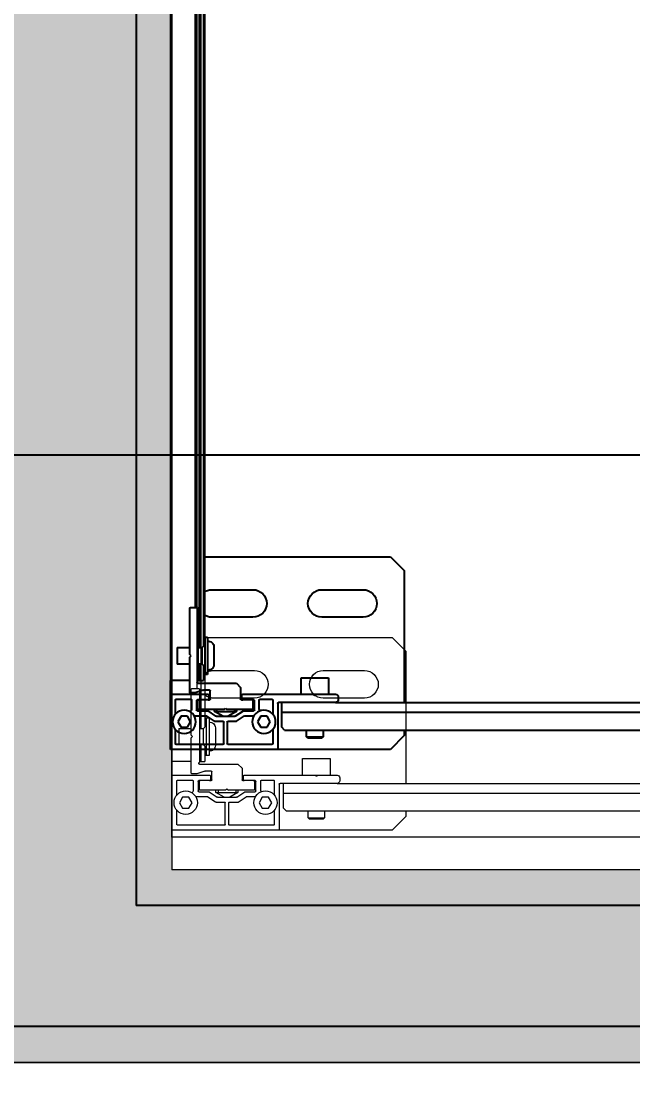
# Model space of a CAD drawing. Header units: centimetres. Extents: x 1724 to 19617, y -6503 to 8072.
# Drawn here: x 6269.45 to 6291.69, y 4032.88 to 4071.1 of the extents above; entities that cross this region are included whole.
import ezdxf

# ---------------------------------------------------------------- set-up
doc = ezdxf.new("R2010")
doc.units = ezdxf.units.CM
doc.linetypes.add('Style de ligne -11', pattern=[0.347222, 0.20828, -0.138942])
for name, color, linetype in [('B aménagement intérieur', 252, 'Continuous'), ('B faience', 252, 'Style de ligne -11'), ('B Général', 252, 'Continuous'), ('C ANNOTATIONS-prestations', 252, 'Continuous'), ('D SURFACES-shab', 252, 'Continuous'), ('F REMPLISSAGE-vert clair', 252, 'Continuous'), ('F REMPLISSAGE-vert foncé', 252, 'Continuous'), ('MTI900_Alu', 252, 'Continuous'), ('prlm-CHAUFF', 30, 'Continuous'), ('prlm-VMC', 93, 'Continuous')]:
    doc.layers.add(name, color=color, linetype=linetype)
for name, color, linetype, lineweight in [('B GÈnÈral', 7, 'Continuous', 5), ('F REMPLISSAGE-vert clair-1', 7, 'Continuous', 5), ('F REMPLISSAGE-vert foncÈ', 7, 'Continuous', 5)]:
    doc.layers.add(name, color=color, linetype=linetype, lineweight=lineweight)
doc.layers.get('prlm-CHAUFF').off()
doc.styles.add('prlm-vmc', font='pala.ttf', dxfattribs={"height": 14})

# ---------------------------------------------------------------- blocks, each defined once
blk = doc.blocks.new('A n0.MTI900_Alu_390')
at = {"layer": 'MTI900_Alu', "color": 1, "linetype": 'Continuous'}
for p, q in [((-4.225, 0), (4.225, 0)), ((4.278, 0), (4.225, 0)), ((4.225, -0.07), (4.225, 0)), ((4.472, 0), (4.278, 0)), ((4.475, 0), (4.472, 0)), ((4.475, -0.003), (4.475, 0)), ((4.105, -0.025), (4.165, -0.025)), ((4.105, -0.025), (4.105, -0.07)), ((4.165, -0.07), (4.165, -0.025)), ((4.275, -0.003), (4.275, -0.137)), ((4.293, -0.021), (4.293, -0.074)), ((4.3467, -0.018), (4.296, -0.018)), ((4.355, -0.0385), (4.375, -0.0269)), ((4.375, -0.0269), (4.395, -0.0385)), ((4.454, -0.018), (4.4033, -0.018)), ((4.457, -0.191), (4.457, -0.021)), ((4.475, -0.387), (4.475, -0.003)), ((3.96, -0.073), (3.96, -0.097)), ((4.13, -0.07), (3.963, -0.07)), ((4.135, -0.075), (4.13, -0.07)), ((4.14, -0.07), (4.135, -0.075)), ((4.267, -0.07), (4.14, -0.07)), ((4.27, -0.0895), (4.27, -0.073)), ((4.355, -0.0615), (4.355, -0.0385)), ((4.375, -0.0731), (4.355, -0.0615)), ((4.395, -0.0615), (4.375, -0.0731)), ((4.395, -0.0385), (4.395, -0.0615)), ((-4.105, -0.105), (4.105, -0.105)), ((-3.96, -0.09), (3.96, -0.09)), ((3.963, -0.1), (4.229, -0.1)), ((4.105, -0.1), (4.105, -0.115)), ((4.165, -0.115), (4.165, -0.1)), ((4.165, -0.105), (4.225, -0.105)), ((4.225, -0.105), (4.225, -0.1)), ((4.225, -0.105), (4.225, -0.12)), ((4.235, -0.1), (4.235, -0.24)), ((4.2602, -0.1195), (4.2698, -0.0905)), ((4.295, -0.137), (4.295, -0.098)), ((4.296, -0.077), (4.3306, -0.077)), ((4.298, -0.095), (4.332, -0.095)), ((4.327, -0.1), (4.298, -0.1)), ((4.33, -0.195), (4.33, -0.103)), ((4.335, -0.098), (4.335, -0.1341)), ((4.353, -0.0864), (4.353, -0.1286)), ((-4.1, -0.12), (4.1, -0.12)), ((3.775, -0.12), (3.775, -0.8)), ((3.895, -0.15), (3.895, -0.3)), ((3.995, -0.3), (3.995, -0.15)), ((4.067, -0.12), (4.067, -0.125)), ((4.067, -0.125), (4.203, -0.125)), ((4.067, -0.125), (4.067, -0.135)), ((4.067, -0.135), (4.203, -0.135)), ((4.105, -0.115), (4.095, -0.125)), ((4.165, -0.115), (4.105, -0.115)), ((4.175, -0.125), (4.165, -0.115)), ((4.17, -0.12), (4.225, -0.12)), ((4.203, -0.125), (4.203, -0.12)), ((4.203, -0.135), (4.203, -0.125)), ((4.26, -0.142), (4.26, -0.1205)), ((4.292, -0.145), (4.263, -0.145)), ((4.278, -0.14), (4.292, -0.14)), ((4.295, -0.137), (4.295, -0.142)), ((4.3355, -0.1358), (4.3545, -0.1642)), ((4.3535, -0.1303), (4.3725, -0.1588)), ((4.1025, -0.158), (4.1675, -0.158)), ((4.3377, -0.16), (4.33, -0.16)), ((4.33, -0.1677), (4.3421, -0.1677)), ((4.3377, -0.16), (4.3377, -0.24)), ((4.355, -0.19), (4.3377, -0.16)), ((4.355, -0.1659), (4.355, -0.2341)), ((4.373, -0.1605), (4.373, -0.191)), ((4.33, -0.195), (4.325, -0.2)), ((4.325, -0.2), (4.33, -0.205)), ((4.33, -0.297), (4.33, -0.205)), ((4.3377, -0.24), (4.355, -0.21)), ((4.373, -0.209), (4.373, -0.2404)), ((4.454, -0.194), (4.376, -0.194)), ((4.376, -0.206), (4.454, -0.206)), ((4.457, -0.369), (4.457, -0.209)), ((4.235, -0.24), (4.25, -0.255)), ((4.25, -0.255), (4.292, -0.255)), ((4.275, -0.263), (4.275, -0.52)), ((4.292, -0.26), (4.278, -0.26)), ((4.295, -0.258), (4.295, -0.263)), ((4.295, -0.302), (4.295, -0.263)), ((4.33, -0.2323), (4.3421, -0.2323)), ((4.33, -0.24), (4.3377, -0.24)), ((4.3545, -0.2358), (4.335, -0.265)), ((4.335, -0.265), (4.335, -0.302)), ((4.373, -0.2404), (4.3535, -0.2697)), ((4.298, -0.3), (4.327, -0.3)), ((4.332, -0.305), (4.298, -0.305)), ((4.353, -0.2714), (4.353, -0.3036)), ((4.293, -0.326), (4.293, -0.369)), ((4.328, -0.323), (4.296, -0.323)), ((4.355, -0.3285), (4.375, -0.3169)), ((4.355, -0.3515), (4.355, -0.3285)), ((4.375, -0.3169), (4.395, -0.3285)), ((4.395, -0.3285), (4.395, -0.3515)), ((4.296, -0.372), (4.3467, -0.372)), ((4.375, -0.3631), (4.355, -0.3515)), ((4.395, -0.3515), (4.375, -0.3631)), ((4.4033, -0.372), (4.454, -0.372)), ((4.305, -0.6), (4.305, -0.393)), ((4.34, -0.405), (4.305, -0.405)), ((4.308, -0.39), (4.472, -0.39)), ((4.34, -0.405), (4.34, -3.475)), ((4.395, -0.405), (4.34, -0.405)), ((4.405, -0.415), (4.395, -0.405)), ((4.405, -0.415), (4.405, -3.465)), ((4.475, -0.8), (4.475, -0.387)), ((4.215, -0.475), (4.215, -0.575)), ((4.275, -0.475), (4.215, -0.475)), ((4.43, -0.495), (4.405, -0.495)), ((4.43, -0.495), (4.43, -0.555)), ((4.435, -0.5), (4.43, -0.495)), ((4.275, -0.52), (4.2779, -0.5229)), ((4.275, -0.52), (4.275, -0.53)), ((4.2779, -0.5271), (4.275, -0.53)), ((4.275, -0.53), (4.275, -0.6)), ((4.435, -0.55), (4.435, -0.5)), ((3.895, -0.55), (3.895, -0.7)), ((3.995, -0.7), (3.995, -0.55)), ((4.405, -0.555), (4.43, -0.555)), ((4.43, -0.555), (4.435, -0.55)), ((4.215, -0.575), (4.275, -0.575)), ((4.285, -0.61), (4.295, -0.61)), ((4.305, -0.6), (4.305, -3.277)), ((3.775, -0.8), (3.825, -0.85)), ((4.425, -0.85), (4.475, -0.8)), ((3.825, -0.85), (4.305, -0.85)), ((4.405, -0.85), (4.425, -0.85))]:
    blk.add_line(p, q, dxfattribs=at)
for centre in [(4.375, -0.05), (4.375, -0.34)]:
    blk.add_circle(centre, 0.0425, dxfattribs=at)
for centre, radius, start, end in [((4.278, -0.003), 0.003, 90, 180), ((4.472, -0.003), 0.003, 0, 90), ((4.296, -0.021), 0.003, 90, 180), ((4.3467, -0.021), 0.003, 84.5182, 90), ((4.4033, -0.021), 0.003, 90, 95.4818), ((4.454, -0.021), 0.003, 0, 90), ((3.963, -0.073), 0.003, 90, 180), ((4.267, -0.073), 0.003, 0, 90), ((4.296, -0.074), 0.003, 180, 270), ((4.3306, -0.067), 0.01, 270, 326.3475), ((3.963, -0.097), 0.003, 180, 270), ((4.232, -0.1), 0.003, 0, 180), ((4.267, -0.0895), 0.003, 341.5651, 0), ((4.298, -0.098), 0.003, 90, 180), ((4.298, -0.103), 0.003, 90, 180), ((4.327, -0.103), 0.003, 0, 90), ((4.332, -0.098), 0.003, 0, 90), ((3.945, -0.15), 0.05, 143.1301, 180), ((3.945, -0.15), 0.05, 0, 36.8699), ((4.1025, -0.138), 0.02, 171.3731, 270), ((4.1025, -0.133), 0.02, 185.7392, 187.1808), ((4.1675, -0.138), 0.02, 270, 8.6269), ((4.1675, -0.133), 0.02, 352.8192, 354.2608), ((4.263, -0.1205), 0.003, 161.5651, 180), ((4.263, -0.142), 0.003, 180, 270), ((4.278, -0.137), 0.003, 180, 270), ((4.292, -0.137), 0.003, 270, 0), ((4.292, -0.142), 0.003, 270, 0), ((4.338, -0.1341), 0.003, 180, 213.6901), ((4.356, -0.1286), 0.003, 180, 213.6901), ((4.352, -0.1659), 0.003, 0, 33.6901), ((4.37, -0.1605), 0.003, 0, 33.6901), ((4.376, -0.191), 0.003, 180, 270), ((4.454, -0.191), 0.003, 270, 0), ((4.376, -0.209), 0.003, 90, 180), ((4.454, -0.209), 0.003, 0, 90), ((4.278, -0.263), 0.003, 90, 180), ((4.292, -0.258), 0.003, 0, 90), ((4.292, -0.263), 0.003, 0, 90), ((4.352, -0.2341), 0.003, 326.3099, 0), ((3.945, -0.3), 0.05, 180, 0), ((4.298, -0.297), 0.003, 180, 270), ((4.298, -0.302), 0.003, 180, 270), ((4.327, -0.297), 0.003, 270, 0), ((4.332, -0.302), 0.003, 270, 0), ((4.356, -0.2714), 0.003, 146.3099, 180), ((4.296, -0.326), 0.003, 90, 180), ((4.328, -0.333), 0.01, 46.149, 90), ((4.296, -0.369), 0.003, 180, 270), ((4.3467, -0.369), 0.003, 270, 275.4818), ((4.4033, -0.369), 0.003, 264.5182, 270), ((4.454, -0.369), 0.003, 270, 0), ((4.308, -0.393), 0.003, 90, 180), ((4.472, -0.387), 0.003, 270, 0), ((3.945, -0.55), 0.05, 0, 180), ((4.2758, -0.525), 0.003, 315, 45), ((4.285, -0.6), 0.01, 180, 270), ((4.295, -0.6), 0.01, 270, 0), ((3.945, -0.7), 0.05, 180, 0)]:
    blk.add_arc(centre, radius, start, end, dxfattribs=at)
blk = doc.blocks.new('G 100_80')
at = {"layer": 'B Général', "color": 7, "linetype": 'Continuous', "lineweight": 5, "flags": 128}
blk.add_lwpolyline([(9.5, -45), (9.5, 45), (48.52, 45), (48.52, -45)], close=True, dxfattribs=at)
at = {"layer": 'C ANNOTATIONS-prestations', "lineweight": 5}
for p, q in [((9.5, 42.25), (9.5, -42.25)), ((10.55, 41.05), (10.55, -41.05)), ((10.7, 41), (10.7, -41)), ((10.4, 39.6), (10.4, -39.6)), ((10.7, -37.75), (17.5, -37.75)), ((17.5, -37.75), (18, -38.25)), ((18, -38.25), (18, -43.05)), ((11, -38.95), (12.5, -38.95)), ((15, -38.95), (16.5, -38.95)), ((10.2, -41.3), (10.2, -39.63)), ((10.23, -39.6), (10.47, -39.6)), ((10.5, -39.63), (10.5, -42.29)), ((12.5, -39.95), (11, -39.95)), ((16.5, -39.95), (15, -39.95)), ((10.7, -40.67), (10.75, -40.67)), ((10.75, -40.67), (10.75, -42.03)), ((10.75, -40.67), (10.85, -40.67)), ((10.85, -40.67), (10.85, -42.03)), ((9.75, -41.05), (9.75, -41.65)), ((9.75, -41.05), (10.2, -41.05)), ((10.5, -41.05), (10.65, -41.05)), ((10.65, -41.05), (10.75, -40.95)), ((10.65, -41.65), (10.65, -41.05)), ((11.08, -41.025), (11.08, -41.675)), ((10.2, -41.65), (9.75, -41.65)), ((10.25, -41.35), (10.2, -41.3)), ((10.2, -41.4), (10.25, -41.35)), ((10.2, -42.67), (10.2, -41.4)), ((10.65, -41.65), (10.5, -41.65)), ((10.55, -41.65), (10.55, -42.25)), ((10.75, -41.75), (10.65, -41.65)), ((10.7, -41.7), (10.7, -42.25)), ((10.75, -42.03), (10.7, -42.03)), ((10.85, -42.03), (10.75, -42.03)), ((9.5, -42.78), (9.5, -42.25)), ((10.2, -42.25), (9.5, -42.25)), ((10.55, -42.25), (10.5, -42.25)), ((10.5, -42.35), (11.9, -42.35)), ((10.55, -42.25), (10.7, -42.25)), ((11.9, -42.35), (12.05, -42.5)), ((14.25, -42.15), (15.25, -42.15)), ((14.25, -42.75), (14.25, -42.15)), ((15.25, -42.15), (15.25, -42.75)), ((9.5, -44.72), (9.5, -42.78)), ((9.53, -42.75), (10.87, -42.75)), ((10.395, -42.7), (10.23, -42.7)), ((10.695, -42.601), (10.405, -42.698)), ((10.92, -42.6), (10.705, -42.6)), ((10.9, -42.78), (10.9, -42.92)), ((10.95, -42.92), (10.95, -42.63)), ((12.05, -42.5), (12.05, -42.92)), ((12.1, -42.92), (12.1, -42.78)), ((12.13, -42.75), (14.7, -42.75)), ((14.7, -42.75), (14.729, -42.779)), ((14.7, -42.75), (14.8, -42.75)), ((14.771, -42.779), (14.8, -42.75)), ((14.8, -42.75), (15.5, -42.75)), ((9.68, -43.467), (9.68, -42.96)), ((9.71, -42.93), (10.24, -42.93)), ((10.27, -42.96), (10.27, -43.306)), ((10.45, -42.98), (10.45, -43.32)), ((10.87, -42.95), (10.48, -42.95)), ((10.5, -43.27), (10.5, -42.98)), ((10.87, -42.95), (10.92, -42.95)), ((12.08, -42.95), (12.13, -42.95)), ((12.52, -42.95), (12.13, -42.95)), ((12.5, -42.98), (12.5, -43.27)), ((12.55, -43.32), (12.55, -42.98)), ((12.73, -43.28), (12.73, -42.96)), ((12.76, -42.93), (13.19, -42.93)), ((13.22, -42.96), (13.22, -43.467)), ((13.4, -43.08), (13.4, -44.72)), ((15.5, -43.05), (13.43, -43.05)), ((13.55, -43.4), (13.55, -43.05)), ((15.5, -43.05), (42.27, -43.05)), ((15.6, -42.85), (15.6, -42.95)), ((9.885, -43.55), (9.769, -43.75)), ((10.115, -43.55), (9.885, -43.55)), ((10.231, -43.75), (10.115, -43.55)), ((10.364, -43.53), (10.786, -43.53)), ((10.48, -43.35), (10.841, -43.35)), ((11.45, -43.3), (10.53, -43.3)), ((10.803, -43.535), (11.088, -43.725)), ((10.858, -43.355), (11.142, -43.545)), ((11.1, -43.377), (11.1, -43.3)), ((11.1, -43.377), (11.9, -43.377)), ((11.4, -43.55), (11.1, -43.377)), ((11.159, -43.55), (11.841, -43.55)), ((11.177, -43.3), (11.177, -43.421)), ((11.45, -43.3), (11.5, -43.25)), ((11.5, -43.25), (11.55, -43.3)), ((12.47, -43.3), (11.55, -43.3)), ((11.9, -43.377), (11.6, -43.55)), ((11.823, -43.3), (11.823, -43.421)), ((11.858, -43.545), (12.15, -43.35)), ((11.9, -43.3), (11.9, -43.377)), ((11.904, -43.73), (12.197, -43.535)), ((12.15, -43.35), (12.52, -43.35)), ((12.214, -43.53), (12.536, -43.53)), ((12.785, -43.55), (12.669, -43.75)), ((13.015, -43.55), (12.785, -43.55)), ((13.131, -43.75), (13.015, -43.55)), ((13.55, -43.4), (44.25, -43.4)), ((13.55, -43.95), (13.55, -43.4)), ((9.769, -43.75), (9.885, -43.95)), ((9.885, -43.95), (10.115, -43.95)), ((10.115, -43.95), (10.231, -43.75)), ((11.105, -43.73), (11.41, -43.73)), ((11.44, -44.54), (11.44, -43.76)), ((11.56, -43.76), (11.56, -44.54)), ((11.59, -43.73), (11.904, -43.73)), ((12.669, -43.75), (12.785, -43.95)), ((12.785, -43.95), (13.015, -43.95)), ((13.015, -43.95), (13.131, -43.75)), ((13.65, -44.05), (13.55, -43.95)), ((9.68, -44.54), (9.68, -44.033)), ((13.22, -44.033), (13.22, -44.54)), ((13.65, -44.05), (44.15, -44.05)), ((14.45, -44.3), (14.45, -44.05)), ((14.45, -44.3), (15.05, -44.3)), ((14.5, -44.35), (14.45, -44.3)), ((15.05, -44.3), (15, -44.35)), ((15.05, -44.05), (15.05, -44.3)), ((18, -44.25), (17.5, -44.75)), ((18, -44.05), (18, -44.25)), ((11.41, -44.57), (9.71, -44.57)), ((13.19, -44.57), (11.59, -44.57)), ((15, -44.35), (14.5, -44.35)), ((9.5, -44.75), (9.5, -44.72)), ((9.53, -44.75), (9.5, -44.75)), ((13.37, -44.75), (9.53, -44.75)), ((17.5, -44.75), (13.37, -44.75))]:
    blk.add_line(p, q, dxfattribs=at)
at = {"layer": 'C ANNOTATIONS-prestations', "lineweight": 5, "flags": 128}
for points in [[(10.7, -39.05, -0.080612), (10.842, -38.976, -0.080612), (11, -38.95)], [(12.5, -38.95, -0.414214), (13, -39.45, -0.414214), (12.5, -39.95)], [(15, -39.95, -0.414214), (14.5, -39.45, -0.414214), (15, -38.95)], [(16.5, -38.95, -0.414214), (17, -39.45, -0.414214), (16.5, -39.95)], [(10.2, -39.63, -0.198912), (10.209, -39.609, -0.198912), (10.23, -39.6)], [(10.47, -39.6, -0.198912), (10.491, -39.609, -0.198912), (10.5, -39.63)], [(11, -39.95, -0.080612), (10.842, -39.924, -0.080612), (10.7, -39.85)], [(10.85, -40.827, -0.218554), (11.01, -40.873, -0.218554), (11.08, -41.025)], [(10.85, -40.826, -0.003145), (10.853, -40.826, -0.003145), (10.855, -40.826)], [(11.08, -41.675, -0.218554), (11.01, -41.827, -0.218554), (10.85, -41.873)], [(10.855, -41.873, -0.003145), (10.853, -41.874, -0.003145), (10.85, -41.874)], [(10.5, -42.35, -0.414214), (10.47, -42.32, -0.414214), (10.5, -42.29)], [(9.5, -42.78, -0.198912), (9.509, -42.759, -0.198912), (9.53, -42.75)], [(10.23, -42.7, -0.198912), (10.209, -42.691, -0.198912), (10.2, -42.67)], [(10.405, -42.698, -0.040241), (10.4, -42.7, -0.040241), (10.395, -42.7)], [(10.695, -42.601, -0.040241), (10.7, -42.6, -0.040241), (10.705, -42.6)], [(10.87, -42.75, -0.198912), (10.891, -42.759, -0.198912), (10.9, -42.78)], [(10.92, -42.6, -0.198912), (10.941, -42.609, -0.198912), (10.95, -42.63)], [(12.1, -42.78, -0.198912), (12.109, -42.759, -0.198912), (12.13, -42.75)], [(14.771, -42.779, -0.198912), (14.75, -42.787, -0.198912), (14.729, -42.779)], [(15.5, -42.75, -0.198912), (15.571, -42.779, -0.198912), (15.6, -42.85)], [(9.68, -42.96, -0.198912), (9.689, -42.939, -0.198912), (9.71, -42.93)], [(10.24, -42.93, -0.198912), (10.261, -42.939, -0.198912), (10.27, -42.96)], [(10.45, -42.98, -0.198912), (10.459, -42.959, -0.198912), (10.48, -42.95)], [(10.5, -42.98, -0.198912), (10.509, -42.959, -0.198912), (10.53, -42.95)], [(10.9, -42.92, -0.198912), (10.891, -42.941, -0.198912), (10.87, -42.95)], [(10.95, -42.92, -0.198912), (10.941, -42.941, -0.198912), (10.92, -42.95)], [(12.08, -42.95, -0.198912), (12.059, -42.941, -0.198912), (12.05, -42.92)], [(12.13, -42.95, -0.198912), (12.109, -42.941, -0.198912), (12.1, -42.92)], [(12.47, -42.95, -0.198912), (12.491, -42.959, -0.198912), (12.5, -42.98)], [(12.52, -42.95, -0.198912), (12.541, -42.959, -0.198912), (12.55, -42.98)], [(12.73, -42.96, -0.198912), (12.739, -42.939, -0.198912), (12.76, -42.93)], [(13.19, -42.93, -0.198912), (13.211, -42.939, -0.198912), (13.22, -42.96)], [(13.4, -43.08, -0.198912), (13.409, -43.059, -0.198912), (13.43, -43.05)], [(15.6, -42.95, -0.198912), (15.571, -43.021, -0.198912), (15.5, -43.05)], [(9.68, -43.47, -0.01196), (9.68, -43.469, -0.01196), (9.68, -43.467)], [(10.27, -43.306, -0.123554), (10.258, -43.354, -0.123554), (10.225, -43.39)], [(10.48, -43.35, -0.198912), (10.459, -43.341, -0.198912), (10.45, -43.32)], [(10.53, -43.3, -0.198912), (10.509, -43.291, -0.198912), (10.5, -43.27)], [(10.786, -43.53, -0.073633), (10.795, -43.531, -0.073633), (10.803, -43.535)], [(10.841, -43.35, -0.073633), (10.85, -43.351, -0.073633), (10.858, -43.355)], [(11.159, -43.55, -0.073633), (11.15, -43.549, -0.073633), (11.142, -43.545)], [(11.858, -43.545, -0.073633), (11.85, -43.549, -0.073633), (11.841, -43.55)], [(12.197, -43.535, -0.073633), (12.205, -43.531, -0.073633), (12.214, -43.53)], [(12.5, -43.27, -0.198912), (12.491, -43.291, -0.198912), (12.47, -43.3)], [(12.55, -43.32, -0.198912), (12.541, -43.341, -0.198912), (12.52, -43.35)], [(12.758, -43.349, -0.095961), (12.737, -43.317, -0.095961), (12.73, -43.28)], [(13.22, -43.467, -0.01196), (13.22, -43.469, -0.01196), (13.22, -43.47)], [(11.105, -43.73, -0.073633), (11.096, -43.729, -0.073633), (11.088, -43.725)], [(11.41, -43.73, -0.198912), (11.431, -43.739, -0.198912), (11.44, -43.76)], [(11.56, -43.76, -0.198912), (11.569, -43.739, -0.198912), (11.59, -43.73)], [(9.68, -44.033, -0.01196), (9.68, -44.031, -0.01196), (9.68, -44.03)], [(13.22, -44.03, -0.01196), (13.22, -44.031, -0.01196), (13.22, -44.033)], [(9.71, -44.57, -0.198912), (9.689, -44.561, -0.198912), (9.68, -44.54)], [(11.44, -44.54, -0.198912), (11.431, -44.561, -0.198912), (11.41, -44.57)], [(11.59, -44.57, -0.198912), (11.569, -44.561, -0.198912), (11.56, -44.54)], [(13.22, -44.54, -0.198912), (13.211, -44.561, -0.198912), (13.19, -44.57)], [(9.53, -44.75, -0.198912), (9.509, -44.741, -0.198912), (9.5, -44.72)], [(13.4, -44.72, -0.198912), (13.391, -44.741, -0.198912), (13.37, -44.75)]]:
    blk.add_lwpolyline(points, format="xyb", dxfattribs=at)
at = {"layer": 'C ANNOTATIONS-prestations', "lineweight": 5}
for centre in [(10, -43.75), (12.9, -43.75)]:
    blk.add_circle(centre, 0.425, dxfattribs=at)
blk = doc.blocks.new('Baignoire 75_170')
at = {"layer": 'B faience', "lineweight": 18, "flags": 128}
blk.add_lwpolyline([(-85, 38.5), (-85, -37.5), (86, -37.5)], dxfattribs=at)

msp = doc.modelspace()

# ---------------------------------------------------------------- hatches: boundary and pattern name
at = {"layer": 'B GÈnÈral', "linetype": 'Continuous', "lineweight": 0, "true_color": 0xc0dcc0}
msp.add_hatch(color=9, dxfattribs=at).paths.add_polyline_path([(6273.634, 4038.963), (6274.934, 4040.263), (6274.934, 4131.451), (6267.934, 4131.451), (6267.934, 4040.263), (6269.234, 4038.963)])

# ---------------------------------------------------------------- linework, layer by layer
at = {"layer": 'B Général', "color": 98, "linetype": 'Continuous', "lineweight": 13, "true_color": 0x004400}
for p in [(6274.934, 4131.451), (6313.934, 4040.263)]:
    msp.add_line(p, (6274.934, 4040.263), dxfattribs=at)
at = {"layer": 'F REMPLISSAGE-vert clair'}
for p, q in [((6273.634, 4131.451), (6273.634, 4038.963)), ((6313.934, 4038.963), (6273.634, 4038.963)), ((6313.934, 4034.563), (6225.934, 4034.563))]:
    msp.add_line(p, q, dxfattribs=at)
at = {"layer": 'F REMPLISSAGE-vert clair-1', "color": 9, "linetype": 'Continuous', "true_color": 0xc0dcc0}
for points in [[(6269.234, 4038.963), (6273.634, 4038.963), (6269.234, 4131.451), (6273.634, 4131.451)], [(6313.934, 4034.563), (6313.934, 4038.963), (6225.934, 4034.563), (6225.934, 4038.963)]]:
    msp.add_solid(points, dxfattribs=at)
at = {"layer": 'F REMPLISSAGE-vert foncÈ', "color": 54, "linetype": 'Continuous', "true_color": 0x99aa00}
for points in [[(6273.634, 4038.963), (6274.934, 4040.263), (6273.634, 4131.451), (6274.934, 4131.451)], [(6313.934, 4040.263), (6274.934, 4040.263), (6313.934, 4038.963), (6273.634, 4038.963)]]:
    msp.add_solid(points, dxfattribs=at)
at = {"layer": 'F REMPLISSAGE-vert foncé'}
for p, q in [((6273.634, 4131.451), (6273.634, 4038.963)), ((6313.934, 4038.963), (6273.634, 4038.963)), ((6313.934, 4034.563), (6225.934, 4034.563))]:
    msp.add_line(p, q, dxfattribs=at)
at = {"layer": 'F REMPLISSAGE-vert foncé', "color": 98, "linetype": 'Continuous', "lineweight": 13, "true_color": 0x004400}
for p in [(6274.934, 4131.451), (6313.934, 4040.263)]:
    msp.add_line(p, (6274.934, 4040.263), dxfattribs=at)
at = {"layer": 'prlm-VMC'}
msp.add_lwpolyline([(6265.807, 4055.335), (6336.462, 4055.335)], dxfattribs=at)

# ---------------------------------------------------------------- block references
at = {"layer": 'B aménagement intérieur', "color": 7}
msp.add_blockref('G 100_80', (6265.434, 4086.451), dxfattribs=at)
at = {"layer": 'prlm-CHAUFF', "xscale": -9.999999999999975, "yscale": 9.999999999999975, "zscale": 9.999999999999975, "rotation": 90.00011533977086}
msp.add_blockref('A n0.MTI900_Alu_390', (6274.879, 4089.389), dxfattribs=at)

# ---------------------------------------------------------------- texts
at = {"layer": 'prlm-VMC', "ltscale": 25, "insert": (6276.628, 4023.41), "char_height": 6, "width": 58.61474, "attachment_point": 5, "line_spacing_factor": 0.8, "style": 'prlm-vmc', "bg_fill": 2}
msp.add_mtext('Alizé H\\P10/45', dxfattribs=at)

# ---------------------------------------------------------------- next in the draw order: hatches: boundary and pattern name
at = {"layer": 'B GÈnÈral', "linetype": 'Continuous', "lineweight": 0, "true_color": 0xc0dcc0}
msp.add_hatch(color=9, dxfattribs=at).paths.add_polyline_path([(6313.934, 4040.263), (6274.934, 4040.263), (6273.634, 4038.963), (6269.234, 4038.963), (6267.934, 4040.263), (6225.934, 4040.263), (6225.934, 4033.263), (6313.934, 4033.263)])

# ---------------------------------------------------------------- next in the draw order: linework, layer by layer
at = {"layer": 'B Général', "color": 98, "linetype": 'Continuous', "lineweight": 13, "true_color": 0x004400}
msp.add_line((6313.934, 4033.263), (6225.934, 4033.263), dxfattribs=at)
at = {"layer": 'D SURFACES-shab', "lineweight": 18, "flags": 128}
msp.add_lwpolyline([(6225.934, 4033.263), (6451.313, 4033.263), (6451.313, 3821.452), (6225.934, 3821.452)], close=True, dxfattribs=at)
at = {"layer": 'F REMPLISSAGE-vert foncÈ', "color": 54, "linetype": 'Continuous', "true_color": 0x99aa00}
msp.add_solid([(6313.934, 4033.263), (6313.934, 4034.563), (6225.934, 4033.263), (6225.934, 4034.563)], dxfattribs=at)
at = {"layer": 'F REMPLISSAGE-vert foncé', "color": 98, "linetype": 'Continuous', "lineweight": 13, "true_color": 0x004400}
msp.add_line((6313.934, 4033.263), (6225.934, 4033.263), dxfattribs=at)

# ---------------------------------------------------------------- next in the draw order: block references
at = {"layer": 'B Général', "color": 7, "rotation": 270}
msp.add_blockref('Baignoire 75_170', (6263.434, 3948.263), dxfattribs=at)

doc.saveas('drawing.dxf')
